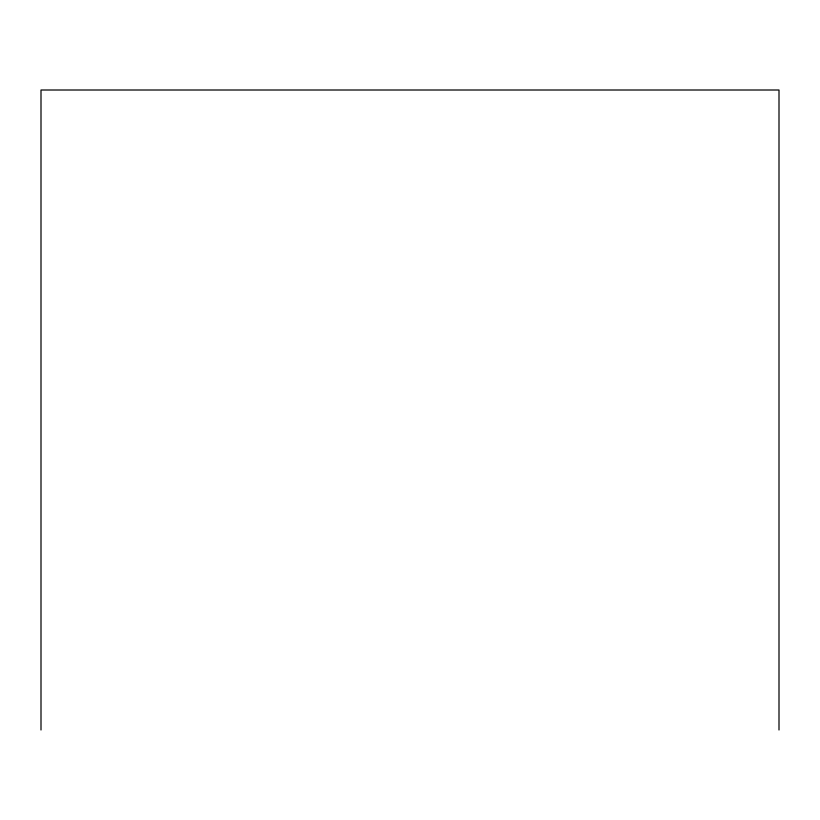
<?xml version="1.0" encoding="UTF-8"?>
<svg xmlns="http://www.w3.org/2000/svg" width="820" height="820" viewBox="0 0 820 820"><rect width="100%" height="100%" fill="white"/><g stroke="black" fill="none" stroke-linecap="round" stroke-linejoin="round"><path stroke-width="1.23" d="M779 729.995L779 90.005L41 90.005L41 729.995"/></g></svg>
